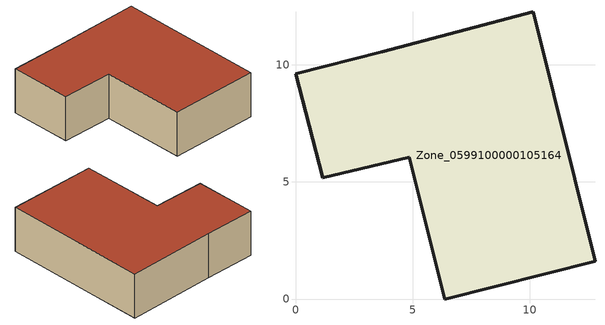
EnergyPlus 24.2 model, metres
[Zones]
Zone_0599100000105164
 floor ground (C_G): 10.15,12.26 12.79,1.62 6.38,0 4.86,6.05 1.16,5.18 0,9.62 3.71,10.56 z0
 wall outside (C_F): 1.16,5.18 4.86,6.05 6.38,0 12.79,1.62 10.15,12.26 3.71,10.56 0,9.62 1.16,5.18 z0:3.35
 roof outside (C_R): 6.38,0 12.79,1.62 10.15,12.26 3.71,10.56 0,9.62 1.16,5.18 4.86,6.05 z3.35
[BUILDING]
Pand.0599100000105164: North Axis=0; Terrain=City; Loads Convergence Tolerance Value=0.04; Temperature Convergence Tolerance Value=0.4; Solar Distribution=FullExterior; Maximum Number of Warmup Days=25; Minimum Number of Warmup Days=1
[Site:Location]
Rotterdam.The.Hague.AP_ZH_NLD Design_Conditions: Latitude=51.96; Longitude=4.45; Time Zone=1; Elevation=-4.5
[SITE:GROUNDTEMPERATURE:BUILDINGSURFACE]
18, 18, 18, 18, 18, 18, 18, 18, 18, 18, 18, 18
[MATERIAL] Thermal Absorptance=0.9; Solar Absorptance=0.7; Visible Absorptance=0.7
Name | Roughness | Thickness | Conductivity | Density | Specific Heat
G.TC.1975-1991 | MediumSmooth | 0.15 | 0.288461 | 540 | 1210
F.TC.1975-1991 | Rough | 0.3 | 0.230769 | 1920 | 840
R.TC.1975-1991 | MediumRough | 0.2 | 0.153846 | 1500 | 1000
[CONSTRUCTION]
C_G: G.TC.1975-1991
C_F: F.TC.1975-1991
C_R: R.TC.1975-1991
[ZONE]
Zone_0599100000105164: Type=1; Multiplier=1; Ceiling Height=Autocalculate; Volume=Autocalculate; Floor Area=autocalculate; Part of Total Floor Area=Yes
[ZONEINFILTRATION:DESIGNFLOWRATE]
Infil_Zone_0599100000105164: Zone or ZoneList or Space or SpaceList=Zone_0599100000105164; Schedule=AlwaysOn; Design Flow Rate Calculation Method=Flow/Area; Flow Rate per Floor Area=0.003; Constant Term Coefficient=1; Temperature Term Coefficient=0; Velocity Term Coefficient=0; Velocity Squared Term Coefficient=0
[HVACTEMPLATE:ZONE:IDEALLOADSAIRSYSTEM]
Zone_0599100000105164: Maximum Heating Supply Air Temperature=50; Minimum Cooling Supply Air Temperature=13; Maximum Heating Supply Air Humidity Ratio=0.0156; Minimum Cooling Supply Air Humidity Ratio=0.0077; Heating Limit=NoLimit; Cooling Limit=NoLimit; Dehumidification Control Type=ConstantSensibleHeatRatio; Cooling Sensible Heat Ratio=0.7; Dehumidification Setpoint=60; Humidification Control Type=None; Humidification Setpoint=30; Outdoor Air Method=None; Outdoor Air Flow Rate per Person=0.00944; Outdoor Air Flow Rate per Zone Floor Area=0; Outdoor Air Flow Rate per Zone=0; Demand Controlled Ventilation Type=None; Outdoor Air Economizer Type=NoEconomizer; Heat Recovery Type=None; Sensible Heat Recovery Effectiveness=0.7; Latent Heat Recovery Effectiveness=0.65
[ZONECONTROL:THERMOSTAT]
ThermostatControl_Zone_0599100000105164: Zone or ZoneList=Zone_0599100000105164; Control Type Schedule=DualSetpointControlType; Control 1=Thermostat_Zone_0599100000105164; Temperature Difference Between Cutout And Setpoint=0
[THERMOSTATSETPOINT:DUALSETPOINT]
Thermostat_Zone_0599100000105164: Heating Setpoint Temperature Schedule=HeatingSetpoint_Zone_0599100000105164; Cooling Setpoint Temperature Schedule=CoolingSetpoint_Zone_0599100000105164
[SCHEDULE:COMPACT]
HeatingSetpoint_Zone_0599100000105164: Through: 12/31, For: AllDays, Until: 24:00, 21
CoolingSetpoint_Zone_0599100000105164: Through: 12/31, For: AllDays, Until: 24:00, 24
DualSetpointControlType: Through: 12/31, For: AllDays, Until: 24:00, 4
AlwaysOn: Through: 12/31, For: AllDays, Until: 24:00, 1
